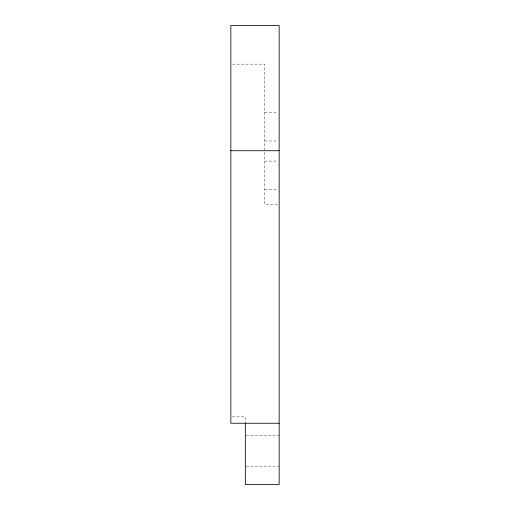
<?xml version="1.0" encoding="UTF-8"?>
<svg xmlns="http://www.w3.org/2000/svg" width="510" height="510" viewBox="0 0 510 510"><rect width="100%" height="100%" fill="white"/><g stroke="black" fill="none" stroke-linecap="round" stroke-linejoin="round"><path stroke-width="0.38" stroke-dasharray="2.55 1.91" d="M232.413 64.152L264.664 64.152L264.664 150.737M264.664 112.761L277.631 112.761M264.664 140.977L277.631 140.977M264.664 161.077L277.631 161.077M264.664 189.293L277.631 189.293M277.631 204.268L264.664 204.268L264.664 151.521M232.369 416.855L245.335 416.855L245.335 423.243M246.126 435.215L279.155 435.215M246.126 466.14L279.155 466.14"/><path stroke-width="0.76" d="M230.845 150.737L279.155 150.737M279.155 423.243L230.845 423.243L230.845 25.5L279.155 25.5L279.155 484.5L245.335 484.5L245.335 423.243"/></g></svg>
